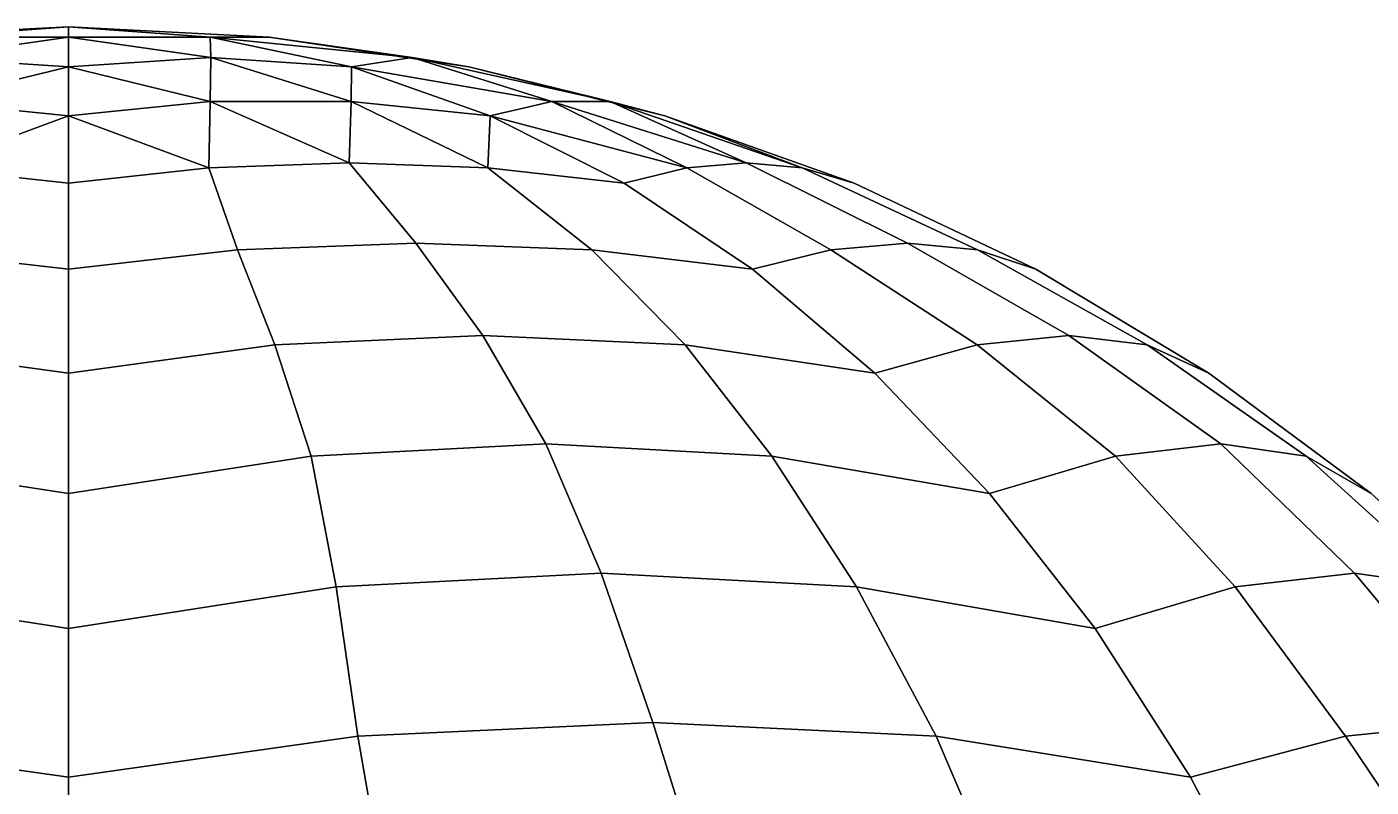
# Model space of a CAD drawing. Header units: metres. Extents: x -101 to 101, y 6 to 129.
# Drawn here: x -2 to 63.4, y 92 to 129 of the extents above; entities that cross this region are included whole.
import ezdxf

# ---------------------------------------------------------------- set-up
doc = ezdxf.new("R2010")
doc.units = ezdxf.units.M

msp = doc.modelspace()

# ---------------------------------------------------------------- linework, layer by layer
at = {"layer": 'layer1', "color": 1}
for points in [[(0, 128.99477), (-9.77503, 128.50151), (-6.91199, 128.50151, 6.91199)], [(0, 128.99477), (-6.91199, 128.50151, -6.91199), (-9.77503, 128.50151)], [(0, 128.99477), (-6.91199, 128.50151, 6.91199), (0, 128.50151, 9.77503)], [(0, 128.99477), (0, 128.50151, -9.77503), (-6.91199, 128.50151, -6.91199)], [(0, 128.99477), (6.91199, 128.50151, -6.91199), (0, 128.50151, -9.77503)], [(0, 128.99477), (9.77503, 128.50151), (6.91199, 128.50151, -6.91199)], [(0, 128.99477), (6.91199, 128.50151, 6.91199), (9.77503, 128.50151)], [(0, 128.99477), (0, 128.50151, 9.77503), (6.91199, 128.50151, 6.91199)], [(-6.91199, 128.50151, 6.91199), (-6.93198, 127.5022, 16.73529), (0, 128.50151, 9.77503)], [(0, 128.50151, 9.77503), (-6.93198, 127.5022, 16.73529), (0, 127.04507, 19.50126)], [(0, 128.50151, -9.77503), (-6.93198, 127.5022, -16.73528), (-6.91199, 128.50151, -6.91199)], [(0, 128.50151, -9.77503), (0, 127.04507, -19.50126), (-6.93198, 127.5022, -16.73528)], [(6.91199, 128.50151, -6.91199), (6.93198, 127.5022, -16.73528), (0, 128.50151, -9.77503)], [(0, 128.50151, -9.77503), (6.93198, 127.5022, -16.73528), (0, 127.04507, -19.50126)], [(0, 128.50151, 9.77503), (6.93198, 127.5022, 16.73528), (6.91199, 128.50151, 6.91199)], [(0, 128.50151, 9.77503), (0, 127.04507, 19.50126), (6.93198, 127.5022, 16.73528)], [(6.91199, 128.50151, -6.91199), (13.78947, 127.04507, -13.78947), (6.93198, 127.5022, -16.73528)], [(9.77503, 128.50151), (16.73529, 127.5022, -6.93198), (6.91199, 128.50151, -6.91199)], [(6.91199, 128.50151, -6.91199), (16.73529, 127.5022, -6.93198), (13.78947, 127.04507, -13.78947)], [(6.91199, 128.50151, 6.91199), (16.73529, 127.5022, 6.93198), (9.77503, 128.50151)], [(6.91199, 128.50151, 6.91199), (13.78947, 127.04507, 13.78947), (16.73529, 127.5022, 6.93198)], [(6.91199, 128.50151, 6.91199), (6.93198, 127.5022, 16.73528), (13.78947, 127.04507, 13.78947)], [(9.77503, 128.50151), (19.50126, 127.04507), (16.73529, 127.5022, -6.93198)], [(9.77503, 128.50151), (16.73529, 127.5022, 6.93198), (19.50126, 127.04507)], [(-6.93198, 127.5022, 16.73529), (-6.91022, 125.36684, 26.38956), (0, 127.04507, 19.50126)], [(0, 127.04507, -19.50126), (-6.91022, 125.36682, -26.38956), (-6.93198, 127.5022, -16.73528)], [(0, 127.04507, 19.50126), (-6.91022, 125.36684, 26.38956), (0, 124.66048, 29.04394)], [(0, 127.04507, -19.50126), (0, 124.66048, -29.04395), (-6.91022, 125.36682, -26.38956)], [(6.93198, 127.5022, -16.73528), (6.91022, 125.36684, -26.38956), (0, 127.04507, -19.50126)], [(0, 127.04507, 19.50126), (6.91022, 125.36682, 26.38956), (6.93198, 127.5022, 16.73528)], [(0, 127.04507, -19.50126), (6.91022, 125.36684, -26.38956), (0, 124.66048, -29.04395)], [(0, 127.04507, 19.50126), (0, 124.66048, 29.04394), (6.91022, 125.36682, 26.38956)], [(6.93198, 127.5022, -16.73528), (13.77398, 125.36682, -23.5465), (6.91022, 125.36684, -26.38956)], [(6.93198, 127.5022, 16.73528), (6.91022, 125.36682, 26.38956), (13.77398, 125.36684, 23.5465)], [(13.78947, 127.04507, -13.78947), (13.77398, 125.36682, -23.5465), (6.93198, 127.5022, -16.73528)], [(6.93198, 127.5022, 16.73528), (13.77398, 125.36684, 23.5465), (13.78947, 127.04507, 13.78947)], [(13.78947, 127.04507, -13.78947), (20.53717, 124.66048, -20.53717), (13.77398, 125.36682, -23.5465)], [(13.78947, 127.04507, 13.78947), (13.77398, 125.36684, 23.5465), (20.53717, 124.66048, 20.53717)], [(16.73529, 127.5022, -6.93198), (23.5465, 125.36684, -13.77398), (13.78947, 127.04507, -13.78947)], [(13.78947, 127.04507, 13.78947), (23.5465, 125.36682, 13.77398), (16.73529, 127.5022, 6.93198)], [(13.78947, 127.04507, -13.78947), (23.5465, 125.36684, -13.77398), (20.53717, 124.66048, -20.53717)], [(13.78947, 127.04507, 13.78947), (20.53717, 124.66048, 20.53717), (23.5465, 125.36682, 13.77398)], [(19.50126, 127.04507), (26.38956, 125.36682, -6.91022), (16.73529, 127.5022, -6.93198)], [(16.73529, 127.5022, -6.93198), (26.38956, 125.36682, -6.91022), (23.5465, 125.36684, -13.77398)], [(16.73529, 127.5022, 6.93198), (26.38956, 125.36684, 6.91022), (19.50126, 127.04507)], [(16.73529, 127.5022, 6.93198), (23.5465, 125.36682, 13.77398), (26.38956, 125.36684, 6.91022)], [(19.50126, 127.04507), (29.04394, 124.66048), (26.38956, 125.36682, -6.91022)], [(19.50126, 127.04507), (26.38956, 125.36684, 6.91022), (29.04394, 124.66048)], [(-6.91022, 125.36684, 26.38956), (-6.8467, 122.13037, 35.74008), (0, 124.66048, 29.04394)], [(0, 124.66048, -29.04395), (-6.84669, 122.13037, -35.74008), (-6.91022, 125.36682, -26.38956)], [(6.91022, 125.36684, -26.38956), (6.8467, 122.13037, -35.74008), (0, 124.66048, -29.04395)], [(0, 124.66048, 29.04394), (6.8467, 122.13037, 35.74008), (6.91022, 125.36682, 26.38956)], [(6.91022, 125.36684, -26.38956), (13.67497, 122.37959, -33.01429), (6.8467, 122.13037, -35.74008)], [(6.91022, 125.36682, 26.38956), (6.8467, 122.13037, 35.74008), (13.67497, 122.37959, 33.01429)], [(13.77398, 125.36682, -23.5465), (13.67497, 122.37959, -33.01429), (6.91022, 125.36684, -26.38956)], [(6.91022, 125.36682, 26.38956), (13.67497, 122.37959, 33.01429), (13.77398, 125.36684, 23.5465)], [(13.77398, 125.36684, 23.5465), (13.67497, 122.37959, 33.01429), (20.43071, 122.13037, 30.1134)], [(13.77398, 125.36682, -23.5465), (20.43071, 122.13037, -30.1134), (13.67497, 122.37959, -33.01429)], [(13.77398, 125.36684, 23.5465), (20.43071, 122.13037, 30.1134), (20.53717, 124.66048, 20.53717)], [(20.53717, 124.66048, -20.53717), (20.43071, 122.13037, -30.1134), (13.77398, 125.36682, -23.5465)], [(23.5465, 125.36684, -13.77398), (30.1134, 122.13037, -20.43071), (20.53717, 124.66048, -20.53717)], [(20.53717, 124.66048, 20.53717), (30.1134, 122.13037, 20.43071), (23.5465, 125.36682, 13.77398)], [(26.38956, 125.36682, -6.91022), (33.0143, 122.37959, -13.67497), (23.5465, 125.36684, -13.77398)], [(23.5465, 125.36684, -13.77398), (33.0143, 122.37959, -13.67497), (30.1134, 122.13037, -20.43071)], [(23.5465, 125.36682, 13.77398), (33.01429, 122.37959, 13.67497), (26.38956, 125.36684, 6.91022)], [(23.5465, 125.36682, 13.77398), (30.1134, 122.13037, 20.43071), (33.01429, 122.37959, 13.67497)], [(26.38956, 125.36684, 6.91022), (35.74008, 122.13037, 6.8467), (29.04394, 124.66048)], [(26.38956, 125.36684, 6.91022), (33.01429, 122.37959, 13.67497), (35.74008, 122.13037, 6.8467)], [(29.04394, 124.66048), (35.74008, 122.13037, -6.8467), (26.38956, 125.36682, -6.91022)], [(26.38956, 125.36682, -6.91022), (35.74008, 122.13037, -6.8467), (33.0143, 122.37959, -13.67497)], [(0, 124.66048, 29.04394), (-6.8467, 122.13037, 35.74008), (0, 121.38271, 38.26834)], [(0, 124.66048, -29.04395), (0, 121.38271, -38.26834), (-6.84669, 122.13037, -35.74008)], [(0, 124.66048, -29.04395), (6.8467, 122.13037, -35.74008), (0, 121.38271, -38.26834)], [(0, 124.66048, 29.04394), (0, 121.38271, 38.26834), (6.8467, 122.13037, 35.74008)], [(20.53717, 124.66048, -20.53717), (27.05981, 121.38271, -27.0598), (20.43071, 122.13037, -30.1134)], [(20.53717, 124.66048, 20.53717), (20.43071, 122.13037, 30.1134), (27.05981, 121.38271, 27.0598)], [(20.53717, 124.66048, -20.53717), (30.1134, 122.13037, -20.43071), (27.05981, 121.38271, -27.0598)], [(20.53717, 124.66048, 20.53717), (27.05981, 121.38271, 27.0598), (30.1134, 122.13037, 20.43071)], [(29.04394, 124.66048), (38.26834, 121.38271), (35.74008, 122.13037, -6.8467)], [(29.04394, 124.66048), (35.74008, 122.13037, 6.8467), (38.26834, 121.38271)], [(0, 121.38271, 38.26834), (-6.8467, 122.13037, 35.74008), (-8.23087, 118.14255, 44.27771), (0, 117.19665, 47.11424)], [(-6.84669, 122.13037, -35.74008), (0, 121.38271, -38.26834), (0, 117.19665, -47.11424), (-8.23086, 118.14255, -44.27771)], [(0, 121.38271, -38.26834), (6.8467, 122.13037, -35.74008), (8.23087, 118.14255, -44.27771), (0, 117.19665, -47.11424)], [(6.8467, 122.13037, 35.74008), (0, 121.38271, 38.26834), (0, 117.19665, 47.11424), (8.23087, 118.14255, 44.27771)], [(6.8467, 122.13037, -35.74008), (13.67497, 122.37959, -33.01429), (16.92743, 118.45786, -40.86642), (8.23087, 118.14255, -44.27771)], [(13.67497, 122.37959, 33.01429), (6.8467, 122.13037, 35.74008), (8.23087, 118.14255, 44.27771), (16.92743, 118.45786, 40.86642)], [(13.67497, 122.37959, -33.01429), (20.43071, 122.13037, -30.1134), (25.48897, 118.14255, -37.12917), (16.92743, 118.45786, -40.86642)], [(20.43071, 122.13037, 30.1134), (13.67497, 122.37959, 33.01429), (16.92743, 118.45786, 40.86642), (25.48897, 118.14255, 37.12917)], [(20.43071, 122.13037, -30.1134), (27.05981, 121.38271, -27.0598), (33.3148, 117.19665, -33.3148), (25.48897, 118.14255, -37.12917)], [(27.05981, 121.38271, 27.0598), (20.43071, 122.13037, 30.1134), (25.48897, 118.14255, 37.12917), (33.3148, 117.19665, 33.3148)], [(27.05981, 121.38271, -27.0598), (30.1134, 122.13037, -20.43071), (37.12918, 118.14255, -25.48897), (33.3148, 117.19665, -33.3148)], [(30.1134, 122.13037, 20.43071), (27.05981, 121.38271, 27.0598), (33.3148, 117.19665, 33.3148), (37.12918, 118.14255, 25.48897)], [(30.1134, 122.13037, -20.43071), (33.0143, 122.37959, -13.67497), (40.86642, 118.45786, -16.92742), (37.12918, 118.14255, -25.48897)], [(33.01429, 122.37959, 13.67497), (30.1134, 122.13037, 20.43071), (37.12918, 118.14255, 25.48897), (40.86642, 118.45786, 16.92742)], [(35.74008, 122.13037, 6.8467), (33.01429, 122.37959, 13.67497), (40.86642, 118.45786, 16.92742), (44.27772, 118.14255, 8.23087)], [(33.0143, 122.37959, -13.67497), (35.74008, 122.13037, -6.8467), (44.27772, 118.14255, -8.23087), (40.86642, 118.45786, -16.92742)], [(35.74008, 122.13037, -6.8467), (38.26834, 121.38271), (47.11424, 117.19665), (44.27772, 118.14255, -8.23087)], [(38.26834, 121.38271), (35.74008, 122.13037, 6.8467), (44.27772, 118.14255, 8.23087), (47.11424, 117.19665)], [(0, 117.19665, 47.11424), (-8.23087, 118.14255, 44.27771), (-10.05688, 113.50811, 52.53088), (0, 112.1261, 55.54058)], [(-8.23086, 118.14255, -44.27771), (0, 117.19665, -47.11424), (0, 112.1261, -55.54058), (-10.05688, 113.5081, -52.53088)], [(0, 117.19665, -47.11424), (8.23087, 118.14255, -44.27771), (10.05689, 113.50811, -52.53087), (0, 112.1261, -55.54058)], [(8.23087, 118.14255, 44.27771), (0, 117.19665, 47.11424), (0, 112.1261, 55.54058), (10.05688, 113.5081, 52.53088)], [(8.23087, 118.14255, -44.27771), (16.92743, 118.45786, -40.86642), (20.18151, 113.96877, -48.72245), (10.05689, 113.50811, -52.53087)], [(16.92743, 118.45786, 40.86642), (8.23087, 118.14255, 44.27771), (10.05688, 113.5081, 52.53088), (20.18151, 113.96877, 48.72246)], [(16.92743, 118.45786, -40.86642), (25.48897, 118.14255, -37.12917), (30.03366, 113.5081, -44.25623), (20.18151, 113.96877, -48.72245)], [(25.48897, 118.14255, 37.12917), (16.92743, 118.45786, 40.86642), (20.18151, 113.96877, 48.72246), (30.03366, 113.50811, 44.25623)], [(25.48897, 118.14255, -37.12917), (33.3148, 117.19665, -33.3148), (39.27313, 112.1261, -39.27312), (30.03366, 113.5081, -44.25623)], [(33.3148, 117.19665, 33.3148), (25.48897, 118.14255, 37.12917), (30.03366, 113.50811, 44.25623), (39.27313, 112.1261, 39.27312)], [(33.3148, 117.19665, -33.3148), (37.12918, 118.14255, -25.48897), (44.25624, 113.50811, -30.03366), (39.27313, 112.1261, -39.27312)], [(37.12918, 118.14255, 25.48897), (33.3148, 117.19665, 33.3148), (39.27313, 112.1261, 39.27312), (44.25623, 113.5081, 30.03365)], [(37.12918, 118.14255, -25.48897), (40.86642, 118.45786, -16.92742), (48.72246, 113.96877, -20.1815), (44.25624, 113.50811, -30.03366)], [(40.86642, 118.45786, 16.92742), (37.12918, 118.14255, 25.48897), (44.25623, 113.5081, 30.03365), (48.72246, 113.96877, 20.1815)], [(40.86642, 118.45786, -16.92742), (44.27772, 118.14255, -8.23087), (52.53088, 113.5081, -10.05688), (48.72246, 113.96877, -20.1815)], [(44.27772, 118.14255, 8.23087), (40.86642, 118.45786, 16.92742), (48.72246, 113.96877, 20.1815), (52.53088, 113.50811, 10.05688)], [(44.27772, 118.14255, -8.23087), (47.11424, 117.19665), (55.54058, 112.1261), (52.53088, 113.5081, -10.05688)], [(47.11424, 117.19665), (44.27772, 118.14255, 8.23087), (52.53088, 113.50811, 10.05688), (55.54058, 112.1261)], [(20.18151, 113.96877, 48.72246), (10.05688, 113.5081, 52.53088), (11.82483, 108.08267, 60.28256), (23.24978, 108.68871, 56.12991)], [(10.05689, 113.50811, -52.53087), (20.18151, 113.96877, -48.72245), (23.24978, 108.68871, -56.12992), (11.82483, 108.08266, -60.28256)], [(20.18151, 113.96877, -48.72245), (30.03366, 113.5081, -44.25623), (34.2648, 108.08267, -50.98763), (23.24978, 108.68871, -56.12992)], [(30.03366, 113.50811, 44.25623), (20.18151, 113.96877, 48.72246), (23.24978, 108.68871, 56.12991), (34.2648, 108.08266, 50.98763)], [(48.72246, 113.96877, 20.1815), (44.25623, 113.5081, 30.03365), (50.98763, 108.08267, 34.26479), (56.12993, 108.68871, 23.24977)], [(44.25624, 113.50811, -30.03366), (48.72246, 113.96877, -20.1815), (56.12993, 108.68871, -23.24977), (50.98763, 108.08266, -34.26479)], [(48.72246, 113.96877, -20.1815), (52.53088, 113.5081, -10.05688), (60.28257, 108.08267, -11.82482), (56.12993, 108.68871, -23.24977)], [(52.53088, 113.50811, 10.05688), (48.72246, 113.96877, 20.1815), (56.12993, 108.68871, 23.24977), (60.28257, 108.08266, 11.82483)], [(0, 112.1261, 55.54058), (-10.05688, 113.50811, 52.53088), (-11.82483, 108.08266, 60.28256), (0, 106.26453, 63.44139)], [(-10.05688, 113.5081, -52.53088), (0, 112.1261, -55.54058), (0.00001, 106.26453, -63.44139), (-11.82482, 108.08267, -60.28257)], [(0, 112.1261, -55.54058), (10.05689, 113.50811, -52.53087), (11.82483, 108.08266, -60.28256), (0.00001, 106.26453, -63.44139)], [(10.05688, 113.5081, 52.53088), (0, 112.1261, 55.54058), (0, 106.26453, 63.44139), (11.82483, 108.08267, 60.28256)], [(39.27313, 112.1261, 39.27312), (30.03366, 113.50811, 44.25623), (34.2648, 108.08266, 50.98763), (44.85985, 106.26453, 44.85983)], [(30.03366, 113.5081, -44.25623), (39.27313, 112.1261, -39.27312), (44.85985, 106.26453, -44.85983), (34.2648, 108.08267, -50.98763)], [(39.27313, 112.1261, -39.27312), (44.25624, 113.50811, -30.03366), (50.98763, 108.08266, -34.26479), (44.85985, 106.26453, -44.85983)], [(44.25623, 113.5081, 30.03365), (39.27313, 112.1261, 39.27312), (44.85985, 106.26453, 44.85983), (50.98763, 108.08267, 34.26479)], [(55.54058, 112.1261), (52.53088, 113.50811, 10.05688), (60.28257, 108.08266, 11.82483), (63.44139, 106.26453)], [(52.53088, 113.5081, -10.05688), (55.54058, 112.1261), (63.44139, 106.26453), (60.28257, 108.08267, -11.82482)], [(11.82483, 108.08266, -60.28256), (23.24978, 108.68871, -56.12992), (25.94482, 102.39392, -62.63633), (13.03481, 101.7218, -67.31574)], [(23.24978, 108.68871, 56.12991), (11.82483, 108.08267, 60.28256), (13.03481, 101.7218, 67.31574), (25.94482, 102.39392, 62.63633)], [(23.24978, 108.68871, -56.12992), (34.2648, 108.08267, -50.98763), (38.38243, 101.7218, -56.81641), (25.94482, 102.39392, -62.63633)], [(34.2648, 108.08266, 50.98763), (23.24978, 108.68871, 56.12991), (25.94482, 102.39392, 62.63633), (38.38243, 101.7218, 56.81641)], [(50.98763, 108.08266, -34.26479), (56.12993, 108.68871, -23.24977), (62.63634, 102.39392, -25.94481), (56.81643, 101.7218, -38.38241)], [(56.12993, 108.68871, 23.24977), (50.98763, 108.08267, 34.26479), (56.81643, 101.7218, 38.38242), (62.63633, 102.39392, 25.94481)], [(56.12993, 108.68871, -23.24977), (60.28257, 108.08267, -11.82482), (67.31575, 101.7218, -13.0348), (62.63634, 102.39392, -25.94481)], [(60.28257, 108.08266, 11.82483), (56.12993, 108.68871, 23.24977), (62.63633, 102.39392, 25.94481), (67.31575, 101.7218, 13.0348)], [(0, 106.26453, 63.44139), (-11.82483, 108.08266, 60.28256), (-13.03481, 101.7218, 67.31574), (0, 99.70544, 70.71068)], [(-11.82482, 108.08267, -60.28257), (0.00001, 106.26453, -63.44139), (0.00001, 99.70544, -70.71068), (-13.0348, 101.7218, -67.31575)], [(11.82483, 108.08267, 60.28256), (0, 106.26453, 63.44139), (0, 99.70544, 70.71068), (13.03481, 101.7218, 67.31574)], [(0.00001, 106.26453, -63.44139), (11.82483, 108.08266, -60.28256), (13.03481, 101.7218, -67.31574), (0.00001, 99.70544, -70.71068)], [(34.2648, 108.08267, -50.98763), (44.85985, 106.26453, -44.85983), (50.00001, 99.70544, -49.99999), (38.38243, 101.7218, -56.81641)], [(44.85985, 106.26453, 44.85983), (34.2648, 108.08266, 50.98763), (38.38243, 101.7218, 56.81641), (50.00001, 99.70544, 49.99999)], [(50.98763, 108.08267, 34.26479), (44.85985, 106.26453, 44.85983), (50.00001, 99.70544, 49.99999), (56.81643, 101.7218, 38.38242)], [(44.85985, 106.26453, -44.85983), (50.98763, 108.08266, -34.26479), (56.81643, 101.7218, -38.38241), (50.00001, 99.70544, -49.99999)], [(60.28257, 108.08267, -11.82482), (63.44139, 106.26453), (70.71068, 99.70544), (67.31575, 101.7218, -13.0348)], [(63.44139, 106.26453), (60.28257, 108.08266, 11.82483), (67.31575, 101.7218, 13.0348), (70.71068, 99.70544)], [(13.03481, 101.7218, -67.31574), (25.94482, 102.39392, -62.63633), (28.46228, 95.12598, -68.71402), (14.09585, 94.45862, -73.8604)], [(25.94482, 102.39392, 62.63633), (13.03481, 101.7218, 67.31574), (14.09584, 94.45861, 73.8604), (28.46229, 95.12598, 68.71401)], [(25.94482, 102.39392, -62.63633), (38.38243, 101.7218, -56.81641), (42.25993, 94.45861, -62.19445), (28.46228, 95.12598, -68.71402)], [(38.38243, 101.7218, 56.81641), (25.94482, 102.39392, 62.63633), (28.46229, 95.12598, 68.71401), (42.25993, 94.45862, 62.19445)], [(56.81643, 101.7218, -38.38241), (62.63634, 102.39392, -25.94481), (68.71402, 95.12598, -28.46227), (62.19446, 94.45862, -42.25991)], [(62.63633, 102.39392, 25.94481), (56.81643, 101.7218, 38.38242), (62.19446, 94.45861, 42.25991), (68.71402, 95.12598, 28.46227)], [(67.31575, 101.7218, 13.0348), (62.63633, 102.39392, 25.94481), (68.71402, 95.12598, 28.46227), (73.8604, 94.45862, 14.09584)], [(62.63634, 102.39392, -25.94481), (67.31575, 101.7218, -13.0348), (73.8604, 94.45861, -14.09584), (68.71402, 95.12598, -28.46227)], [(0, 99.70544, 70.71068), (-13.03481, 101.7218, 67.31574), (-14.09584, 94.45862, 73.8604), (0, 92.4565, 77.28591)], [(-13.0348, 101.7218, -67.31575), (0.00001, 99.70544, -70.71068), (0.00001, 92.4565, -77.28591), (-14.09584, 94.45861, -73.8604)], [(13.03481, 101.7218, 67.31574), (0, 99.70544, 70.71068), (0, 92.4565, 77.28591), (14.09584, 94.45861, 73.8604)], [(0.00001, 99.70544, -70.71068), (13.03481, 101.7218, -67.31574), (14.09585, 94.45862, -73.8604), (0.00001, 92.4565, -77.28591)], [(38.38243, 101.7218, -56.81641), (50.00001, 99.70544, -49.99999), (54.64939, 92.4565, -54.64938), (42.25993, 94.45861, -62.19445)], [(50.00001, 99.70544, 49.99999), (38.38243, 101.7218, 56.81641), (42.25993, 94.45862, 62.19445), (54.64939, 92.4565, 54.64938)], [(50.00001, 99.70544, -49.99999), (56.81643, 101.7218, -38.38241), (62.19446, 94.45862, -42.25991), (54.64939, 92.4565, -54.64938)], [(56.81643, 101.7218, 38.38242), (50.00001, 99.70544, 49.99999), (54.64939, 92.4565, 54.64938), (62.19446, 94.45861, 42.25991)], [(28.46229, 95.12598, 68.71401), (14.09584, 94.45861, 73.8604), (15.4779, 86.51891, 80.03452), (30.95358, 87.17583, 74.72855)], [(14.09585, 94.45862, -73.8604), (28.46228, 95.12598, -68.71402), (30.95359, 87.17583, -74.72855), (15.4779, 86.51891, -80.03452)], [(28.46228, 95.12598, -68.71402), (42.25993, 94.45861, -62.19445), (45.64843, 86.51891, -67.53748), (30.95359, 87.17583, -74.72855)], [(42.25993, 94.45862, 62.19445), (28.46229, 95.12598, 68.71401), (30.95358, 87.17583, 74.72855), (45.64843, 86.51891, 67.53748)], [(62.19446, 94.45862, -42.25991), (68.71402, 95.12598, -28.46227), (74.72855, 87.17583, -30.95358), (67.53748, 86.51891, -45.64841)], [(68.71402, 95.12598, 28.46227), (62.19446, 94.45861, 42.25991), (67.53748, 86.51891, 45.64842), (74.72855, 87.17583, 30.95358)], [(0, 92.4565, 77.28591), (-14.09584, 94.45862, 73.8604), (-15.4779, 86.51891, 80.03452), (0, 84.54813, 83.13286)], [(-14.09584, 94.45861, -73.8604), (0.00001, 92.4565, -77.28591), (0.00001, 84.54813, -83.13286), (-15.47789, 86.51891, -80.03452)], [(14.09584, 94.45861, 73.8604), (0, 92.4565, 77.28591), (0, 84.54813, 83.13286), (15.4779, 86.51891, 80.03452)], [(0.00001, 92.4565, -77.28591), (14.09585, 94.45862, -73.8604), (15.4779, 86.51891, -80.03452), (0.00001, 84.54813, -83.13286)], [(54.64939, 92.4565, 54.64938), (42.25993, 94.45862, 62.19445), (45.64843, 86.51891, 67.53748), (58.78382, 84.54813, 58.7838)], [(42.25993, 94.45861, -62.19445), (54.64939, 92.4565, -54.64938), (58.78382, 84.54813, -58.7838), (45.64843, 86.51891, -67.53748)], [(54.64939, 92.4565, -54.64938), (62.19446, 94.45862, -42.25991), (67.53748, 86.51891, -45.64841), (58.78382, 84.54813, -58.7838)], [(62.19446, 94.45861, 42.25991), (54.64939, 92.4565, 54.64938), (58.78382, 84.54813, 58.7838), (67.53748, 86.51891, 45.64842)]]:
    msp.add_3dface(points, dxfattribs=at)

doc.saveas('drawing.dxf')
